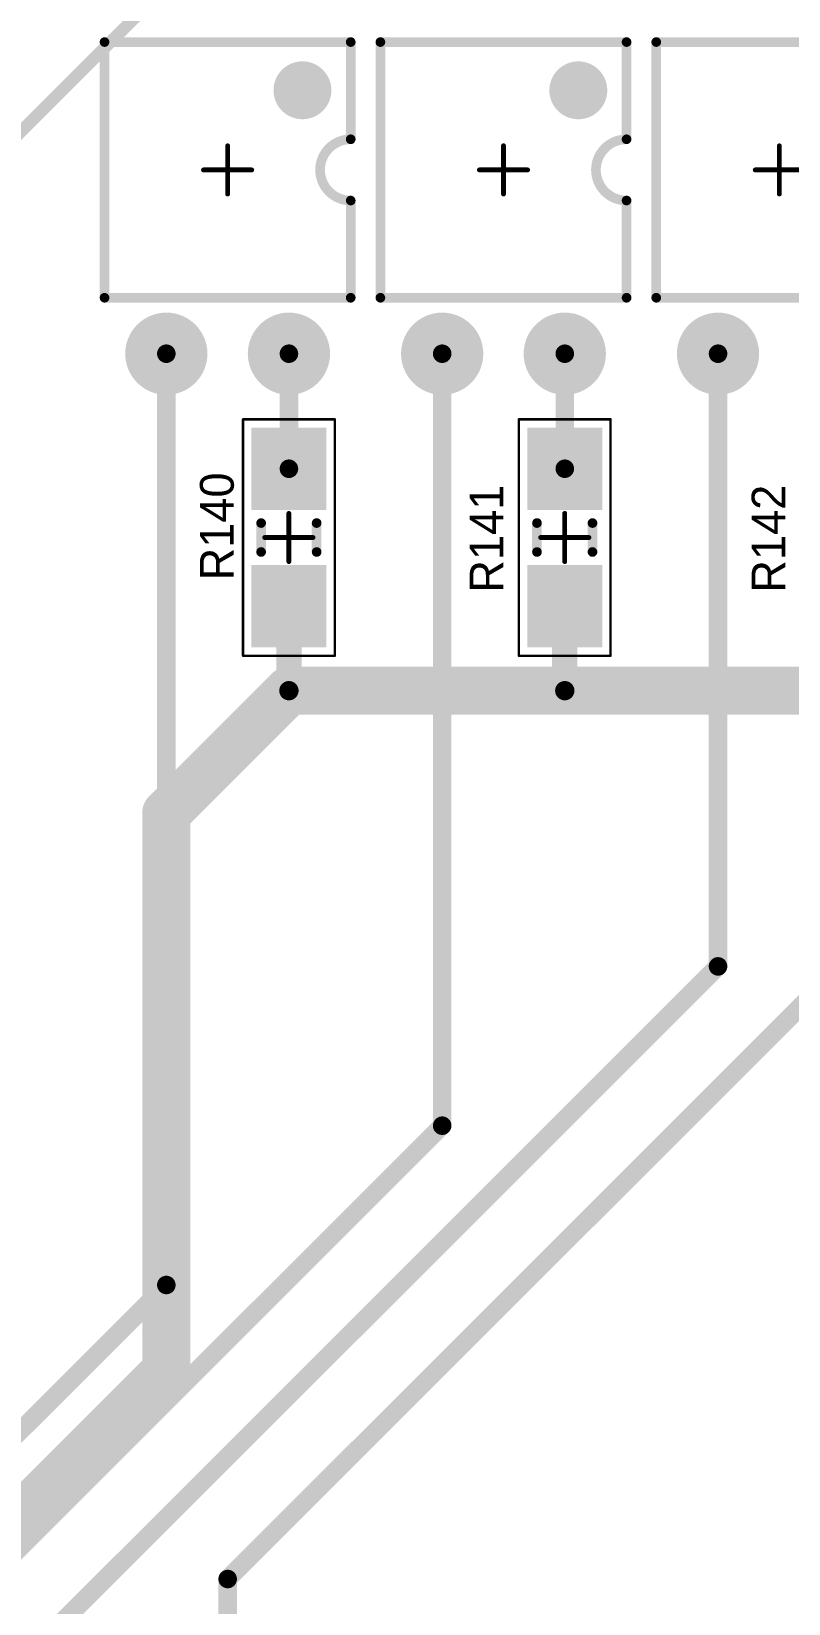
# Model space of a CAD drawing. Header units: millimetres. Extents: x 37 to 246, y 26 to 184.
# Drawn here: x 68.33 to 84.01, y 58.55 to 91.14 of the extents above; entities that cross this region are included whole.
import ezdxf

# ---------------------------------------------------------------- set-up
doc = ezdxf.new("R2010")
doc.units = ezdxf.units.MM
for name, color, linetype in [('BottomLayer', 5, 'Continuous'), ('BottomSolder', 6, 'Continuous'), ('Mechanical15', 56, 'Continuous'), ('MultiLayer', 9, 'Continuous'), ('PadHoleLayer', 156, 'Continuous'), ('TopLayer', 1, 'Continuous'), ('TopOverlay', 2, 'Continuous'), ('TopPaste', 8, 'Continuous'), ('TopSolder', 216, 'Continuous'), ('ViaHoleLayer', 16, 'Continuous')]:
    doc.layers.add(name, color=color, linetype=linetype)

msp = doc.modelspace()

# ---------------------------------------------------------------- linework, layer by layer
at = {"layer": 'BottomLayer'}
for points, const_width in [([(64.135, 85.09), (71.12, 92.075)], 0.254), ([(71.12, 74.93), (73.66, 77.47)], 1), ([(73.66, 77.47), (79.375, 77.47)], 1), ([(79.375, 77.47), (85.09, 77.47)], 1), ([(71.12, 63.373), (71.12, 74.93)], 1), ([(64.77, 57.023), (71.12, 63.373)], 1)]:
    msp.add_lwpolyline(points, dxfattribs=dict(at, const_width=const_width))
for points, const_width in [([(70.745, 84.455, 1), (71.495, 84.455, 1)], 0.75), ([(73.285, 84.455, 1), (74.035, 84.455, 1)], 0.75), ([(76.46, 84.455, 1), (77.21, 84.455, 1)], 0.75), ([(79, 84.455, 1), (79.75, 84.455, 1)], 0.75), ([(82.175, 84.455, 1), (82.925, 84.455, 1)], 0.75), ([(73.41, 77.47, 1), (73.91, 77.47, 1)], 0.5), ([(73.41, 77.47, 1), (73.91, 77.47, 1)], 0.5), ([(79.125, 77.47, 1), (79.625, 77.47, 1)], 0.5), ([(79.125, 77.47, 1), (79.625, 77.47, 1)], 0.5), ([(73.46, 77.47, 1), (73.86, 77.47, 1)], 0.4), ([(79.175, 77.47, 1), (79.575, 77.47, 1)], 0.4), ([(70.87, 74.93, 1), (71.37, 74.93, 1)], 0.5), ([(70.87, 74.93, 1), (71.37, 74.93, 1)], 0.5), ([(70.87, 63.373, 1), (71.37, 63.373, 1)], 0.5), ([(70.87, 63.373, 1), (71.37, 63.373, 1)], 0.5)]:
    msp.add_lwpolyline(points, format="xyb", close=True, dxfattribs=dict(at, const_width=const_width))
at = {"layer": 'BottomSolder', "const_width": 0.852}
for points in [[(70.694, 84.455, 1), (71.546, 84.455, 1)], [(73.234, 84.455, 1), (74.086, 84.455, 1)], [(76.409, 84.455, 1), (77.261, 84.455, 1)], [(78.949, 84.455, 1), (79.801, 84.455, 1)], [(82.124, 84.455, 1), (82.976, 84.455, 1)]]:
    msp.add_lwpolyline(points, format="xyb", close=True, dxfattribs=at)
at = {"layer": 'Mechanical15'}
for points, const_width in [([(72.39, 87.765), (72.39, 88.765)], 0.1), ([(78.105, 87.765), (78.105, 88.765)], 0.1), ([(83.82, 87.765), (83.82, 88.765)], 0.1), ([(71.89, 88.265), (72.89, 88.265)], 0.1), ([(77.605, 88.265), (78.605, 88.265)], 0.1), ([(83.32, 88.265), (84.32, 88.265)], 0.1), ([(72.709, 78.195), (72.709, 83.095)], 0.05), ([(72.709, 83.095), (74.609, 83.095)], 0.05), ([(74.609, 78.195), (74.609, 83.095)], 0.05), ([(78.424, 78.195), (78.424, 83.095)], 0.05), ([(78.424, 83.095), (80.324, 83.095)], 0.05), ([(80.324, 78.195), (80.324, 83.095)], 0.05), ([(73.659, 80.145), (73.659, 81.145)], 0.1), ([(79.374, 80.145), (79.374, 81.145)], 0.1), ([(73.159, 80.645), (74.159, 80.645)], 0.1), ([(78.874, 80.645), (79.874, 80.645)], 0.1), ([(72.709, 78.195), (74.609, 78.195)], 0.05), ([(78.424, 78.195), (80.324, 78.195)], 0.05)]:
    msp.add_lwpolyline(points, dxfattribs=dict(at, const_width=const_width))
for points, const_width in [([(72.365, 88.765, 1), (72.415, 88.765, 1)], 0.05), ([(78.08, 88.765, 1), (78.13, 88.765, 1)], 0.05), ([(83.795, 88.765, 1), (83.845, 88.765, 1)], 0.05), ([(71.865, 88.265, 1), (71.915, 88.265, 1)], 0.05), ([(72.865, 88.265, 1), (72.915, 88.265, 1)], 0.05), ([(77.58, 88.265, 1), (77.63, 88.265, 1)], 0.05), ([(78.58, 88.265, 1), (78.63, 88.265, 1)], 0.05), ([(83.295, 88.265, 1), (83.345, 88.265, 1)], 0.05), ([(72.365, 87.765, 1), (72.415, 87.765, 1)], 0.05), ([(78.08, 87.765, 1), (78.13, 87.765, 1)], 0.05), ([(83.795, 87.765, 1), (83.845, 87.765, 1)], 0.05), ([(72.697, 83.095, 1), (72.722, 83.095, 1)], 0.025), ([(72.697, 83.095, 1), (72.722, 83.095, 1)], 0.025), ([(74.597, 83.095, 1), (74.622, 83.095, 1)], 0.025), ([(74.597, 83.095, 1), (74.622, 83.095, 1)], 0.025), ([(78.412, 83.095, 1), (78.437, 83.095, 1)], 0.025), ([(78.412, 83.095, 1), (78.437, 83.095, 1)], 0.025), ([(80.312, 83.095, 1), (80.337, 83.095, 1)], 0.025), ([(80.312, 83.095, 1), (80.337, 83.095, 1)], 0.025), ([(73.634, 81.145, 1), (73.684, 81.145, 1)], 0.05), ([(79.349, 81.145, 1), (79.399, 81.145, 1)], 0.05), ([(73.134, 80.645, 1), (73.184, 80.645, 1)], 0.05), ([(74.134, 80.645, 1), (74.184, 80.645, 1)], 0.05), ([(78.849, 80.645, 1), (78.899, 80.645, 1)], 0.05), ([(79.849, 80.645, 1), (79.899, 80.645, 1)], 0.05), ([(73.634, 80.145, 1), (73.684, 80.145, 1)], 0.05), ([(79.349, 80.145, 1), (79.399, 80.145, 1)], 0.05), ([(72.697, 78.195, 1), (72.722, 78.195, 1)], 0.025), ([(72.697, 78.195, 1), (72.722, 78.195, 1)], 0.025), ([(74.597, 78.195, 1), (74.622, 78.195, 1)], 0.025), ([(74.597, 78.195, 1), (74.622, 78.195, 1)], 0.025), ([(78.412, 78.195, 1), (78.437, 78.195, 1)], 0.025), ([(78.412, 78.195, 1), (78.437, 78.195, 1)], 0.025), ([(80.312, 78.195, 1), (80.337, 78.195, 1)], 0.025), ([(80.312, 78.195, 1), (80.337, 78.195, 1)], 0.025)]:
    msp.add_lwpolyline(points, format="xyb", close=True, dxfattribs=dict(at, const_width=const_width))
at = {"layer": 'MultiLayer', "const_width": 0.4}
for points in [[(73.46, 77.47, 1), (73.86, 77.47, 1)], [(79.175, 77.47, 1), (79.575, 77.47, 1)]]:
    msp.add_lwpolyline(points, format="xyb", close=True, dxfattribs=at)
at = {"layer": 'PadHoleLayer', "const_width": 0.45}
for points in [[(70.895, 84.455, 1), (71.345, 84.455, 1)], [(73.435, 84.455, 1), (73.885, 84.455, 1)], [(76.61, 84.455, 1), (77.06, 84.455, 1)], [(79.15, 84.455, 1), (79.6, 84.455, 1)], [(82.325, 84.455, 1), (82.775, 84.455, 1)]]:
    msp.add_lwpolyline(points, format="xyb", close=True, dxfattribs=at)
at = {"layer": 'TopLayer'}
for points, const_width in [([(70.745, 84.455, 1), (71.495, 84.455, 1)], 0.75), ([(73.285, 84.455, 1), (74.035, 84.455, 1)], 0.75), ([(76.46, 84.455, 1), (77.21, 84.455, 1)], 0.75), ([(79, 84.455, 1), (79.75, 84.455, 1)], 0.75), ([(82.175, 84.455, 1), (82.925, 84.455, 1)], 0.75), ([(71.024, 84.455, 1), (71.216, 84.455, 1)], 0.192), ([(73.564, 84.455, 1), (73.756, 84.455, 1)], 0.192), ([(76.739, 84.455, 1), (76.931, 84.455, 1)], 0.192), ([(79.279, 84.455, 1), (79.471, 84.455, 1)], 0.192), ([(82.454, 84.455, 1), (82.646, 84.455, 1)], 0.192), ([(73.564, 82.071, 1), (73.756, 82.071, 1)], 0.192), ([(79.279, 82.071, 1), (79.471, 82.071, 1)], 0.192), ([(73.528, 79.22, 1), (73.79, 79.22, 1)], 0.262), ([(79.244, 79.219, 1), (79.506, 79.219, 1)], 0.262), ([(73.46, 77.47, 1), (73.86, 77.47, 1)], 0.4), ([(73.528, 77.471, 1), (73.79, 77.471, 1)], 0.262), ([(73.528, 77.471, 1), (73.79, 77.471, 1)], 0.262), ([(73.529, 77.47, 1), (73.791, 77.47, 1)], 0.262), ([(79.175, 77.47, 1), (79.575, 77.47, 1)], 0.4), ([(79.244, 77.47, 1), (79.506, 77.47, 1)], 0.262), ([(82.454, 71.755, 1), (82.646, 71.755, 1)], 0.192), ([(82.454, 71.755, 1), (82.646, 71.755, 1)], 0.192), ([(76.739, 68.453, 1), (76.931, 68.453, 1)], 0.192), ([(76.739, 68.453, 1), (76.931, 68.453, 1)], 0.192), ([(71.024, 65.151, 1), (71.216, 65.151, 1)], 0.192), ([(71.024, 65.151, 1), (71.216, 65.151, 1)], 0.192), ([(72.295, 59.056, 1), (72.487, 59.056, 1)], 0.192), ([(72.295, 59.056, 1), (72.487, 59.056, 1)], 0.192)]:
    msp.add_lwpolyline(points, format="xyb", close=True, dxfattribs=dict(at, const_width=const_width))
for points, const_width in [([(71.12, 65.151), (71.12, 84.455)], 0.384), ([(73.66, 82.071), (73.66, 84.455)], 0.384), ([(76.835, 68.453), (76.835, 84.455)], 0.384), ([(79.375, 82.071), (79.375, 84.455)], 0.384), ([(82.55, 71.755), (82.55, 84.455)], 0.384), ([(73.659, 77.471), (73.659, 79.22)], 0.524), ([(79.375, 77.47), (79.375, 79.219)], 0.524), ([(73.659, 77.471), (73.66, 77.47)], 0.524), ([(72.391, 59.056), (86.995, 73.66)], 0.384), ([(67.311, 56.516), (82.55, 71.755)], 0.384), ([(66.421, 58.039), (76.835, 68.453)], 0.384), ([(65.151, 59.182), (71.12, 65.151)], 0.384), ([(72.391, 54.13), (72.391, 59.056)], 0.384)]:
    msp.add_lwpolyline(points, dxfattribs=dict(at, const_width=const_width))
for points in [[(72.984, 81.32), (74.334, 81.32), (72.984, 82.82), (74.334, 82.82)], [(78.699, 81.32), (80.049, 81.32), (78.699, 82.82), (80.049, 82.82)], [(72.984, 78.47), (74.334, 78.47), (72.984, 79.97), (74.334, 79.97)], [(78.699, 78.47), (80.049, 78.47), (78.699, 79.97), (80.049, 79.97)]]:
    msp.add_solid(points, dxfattribs=at)
at = {"layer": 'TopOverlay', "const_width": 0.2}
for points in [[(69.84, 90.915), (74.94, 90.915)], [(69.84, 85.615), (69.84, 90.915)], [(74.94, 88.9), (74.94, 90.915)], [(75.555, 85.615), (75.555, 90.915)], [(75.555, 90.915), (80.655, 90.915)], [(80.655, 88.9), (80.655, 90.915)], [(81.27, 85.615), (81.27, 90.915)], [(81.27, 90.915), (86.37, 90.915)], [(74.94, 85.615), (74.94, 87.63)], [(80.655, 85.615), (80.655, 87.63)], [(69.84, 85.615), (74.94, 85.615)], [(75.555, 85.615), (80.655, 85.615)], [(81.27, 85.615), (86.37, 85.615)], [(73.084, 80.345), (73.084, 80.945)], [(74.234, 80.345), (74.234, 80.945)], [(78.799, 80.345), (78.799, 80.945)], [(79.949, 80.345), (79.949, 80.945)]]:
    msp.add_lwpolyline(points, dxfattribs=at)
at = {"layer": 'TopOverlay'}
for points, const_width in [([(69.79, 90.915, 1), (69.89, 90.915, 1)], 0.1), ([(69.79, 90.915, 1), (69.89, 90.915, 1)], 0.1), ([(74.89, 90.915, 1), (74.99, 90.915, 1)], 0.1), ([(74.89, 90.915, 1), (74.99, 90.915, 1)], 0.1), ([(75.505, 90.915, 1), (75.605, 90.915, 1)], 0.1), ([(75.505, 90.915, 1), (75.605, 90.915, 1)], 0.1), ([(80.605, 90.915, 1), (80.705, 90.915, 1)], 0.1), ([(80.605, 90.915, 1), (80.705, 90.915, 1)], 0.1), ([(81.22, 90.915, 1), (81.32, 90.915, 1)], 0.1), ([(81.22, 90.915, 1), (81.32, 90.915, 1)], 0.1), ([(74.24, 89.915, 1), (73.64, 89.915, 1)], 0.6), ([(79.955, 89.915, 1), (79.355, 89.915, 1)], 0.6), ([(73.49, 89.915, 1), (73.79, 89.915, 1)], 0.3), ([(74.09, 89.915, 1), (74.39, 89.915, 1)], 0.3), ([(79.205, 89.915, 1), (79.505, 89.915, 1)], 0.3), ([(79.805, 89.915, 1), (80.105, 89.915, 1)], 0.3), ([(74.89, 88.9, 1), (74.99, 88.9, 1)], 0.1), ([(74.89, 88.9, 1), (74.99, 88.9, 1)], 0.1), ([(80.605, 88.9, 1), (80.705, 88.9, 1)], 0.1), ([(80.605, 88.9, 1), (80.705, 88.9, 1)], 0.1), ([(74.89, 87.63, 1), (74.99, 87.63, 1)], 0.1), ([(74.89, 87.63, 1), (74.99, 87.63, 1)], 0.1), ([(80.605, 87.63, 1), (80.705, 87.63, 1)], 0.1), ([(80.605, 87.63, 1), (80.705, 87.63, 1)], 0.1), ([(69.79, 85.615, 1), (69.89, 85.615, 1)], 0.1), ([(69.79, 85.615, 1), (69.89, 85.615, 1)], 0.1), ([(74.89, 85.615, 1), (74.99, 85.615, 1)], 0.1), ([(74.89, 85.615, 1), (74.99, 85.615, 1)], 0.1), ([(75.505, 85.615, 1), (75.605, 85.615, 1)], 0.1), ([(75.505, 85.615, 1), (75.605, 85.615, 1)], 0.1), ([(80.605, 85.615, 1), (80.705, 85.615, 1)], 0.1), ([(80.605, 85.615, 1), (80.705, 85.615, 1)], 0.1), ([(81.22, 85.615, 1), (81.32, 85.615, 1)], 0.1), ([(81.22, 85.615, 1), (81.32, 85.615, 1)], 0.1), ([(73.034, 80.945, 1), (73.134, 80.945, 1)], 0.1), ([(74.184, 80.945, 1), (74.284, 80.945, 1)], 0.1), ([(78.749, 80.945, 1), (78.849, 80.945, 1)], 0.1), ([(79.899, 80.945, 1), (79.999, 80.945, 1)], 0.1), ([(73.034, 80.345, 1), (73.134, 80.345, 1)], 0.1), ([(74.184, 80.345, 1), (74.284, 80.345, 1)], 0.1), ([(78.749, 80.345, 1), (78.849, 80.345, 1)], 0.1), ([(79.899, 80.345, 1), (79.999, 80.345, 1)], 0.1)]:
    msp.add_lwpolyline(points, format="xyb", close=True, dxfattribs=dict(at, const_width=const_width))
at = {"layer": 'TopOverlay', "const_width": 0.2}
for points in [[(74.94, 87.63, -1), (74.94, 88.9)], [(80.655, 87.63, -1), (80.655, 88.9)]]:
    msp.add_lwpolyline(points, format="xyb", dxfattribs=at)
at = {"layer": 'TopPaste'}
for points in [[(72.984, 81.32), (74.334, 81.32), (72.984, 82.82), (74.334, 82.82)], [(78.699, 81.32), (80.049, 81.32), (78.699, 82.82), (80.049, 82.82)], [(72.984, 78.47), (74.334, 78.47), (72.984, 79.97), (74.334, 79.97)], [(78.699, 78.47), (80.049, 78.47), (78.699, 79.97), (80.049, 79.97)]]:
    msp.add_solid(points, dxfattribs=at)
at = {"layer": 'TopSolder', "const_width": 0.852}
for points in [[(70.694, 84.455, 1), (71.546, 84.455, 1)], [(73.234, 84.455, 1), (74.086, 84.455, 1)], [(76.409, 84.455, 1), (77.261, 84.455, 1)], [(78.949, 84.455, 1), (79.801, 84.455, 1)], [(82.124, 84.455, 1), (82.976, 84.455, 1)]]:
    msp.add_lwpolyline(points, format="xyb", close=True, dxfattribs=at)
at = {"layer": 'TopSolder'}
for points in [[(72.883, 81.218), (74.436, 81.218), (72.883, 82.922), (74.436, 82.922)], [(78.598, 81.218), (80.151, 81.218), (78.598, 82.922), (80.151, 82.922)], [(72.883, 78.368), (74.436, 78.368), (72.883, 80.072), (74.436, 80.072)], [(78.598, 78.368), (80.151, 78.368), (78.598, 80.072), (80.151, 80.072)]]:
    msp.add_solid(points, dxfattribs=at)
at = {"layer": 'ViaHoleLayer', "const_width": 0.2}
for points in [[(73.56, 77.47, 1), (73.76, 77.47, 1)], [(79.275, 77.47, 1), (79.475, 77.47, 1)]]:
    msp.add_lwpolyline(points, format="xyb", close=True, dxfattribs=at)

# ---------------------------------------------------------------- texts
at = {"layer": 'TopOverlay'}
for s, p in [('R140', (72.517, 79.756)), ('R141', (78.105, 79.502)), ('R142', (83.947, 79.502))]:
    msp.add_text(s, height=0.7, rotation=90, dxfattribs=at).set_placement(p)

doc.saveas('drawing.dxf')
